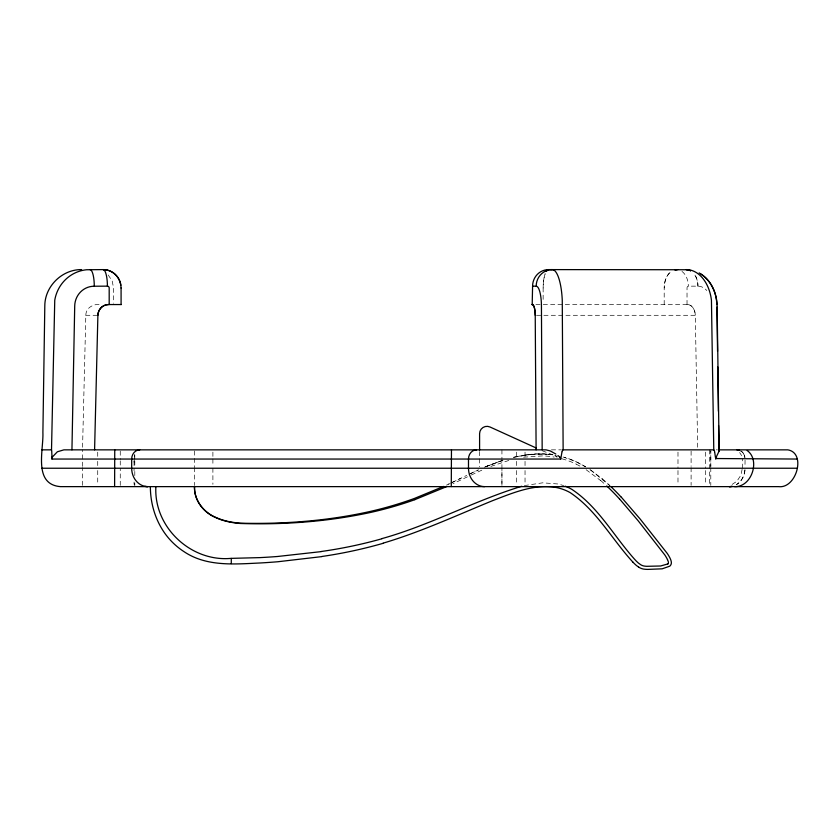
<?xml version="1.0" encoding="UTF-8"?>
<svg xmlns="http://www.w3.org/2000/svg" width="839" height="839" viewBox="0 0 839 839"><rect width="100%" height="100%" fill="white"/><g stroke="black" fill="none" stroke-linecap="round" stroke-linejoin="round"><path stroke-width="0.63" stroke-dasharray="4.2 3.15" d="M120.26 485.403L120.26 468.235M134.796 482.949L134.796 485.403L134.576 482.949M134.796 475.598L134.796 468.235M501.932 485.403L501.932 468.235M543.137 299.366L543.137 287.987A18.28 5.495 90 0 1 545.182 273.745A18.28 5.485 -90 0 0 543.158 287.987M664.194 304.547L664.194 287.987A18.28 12.365 90 0 1 670.801 271.773A18.28 12.354 -90 0 0 664.236 287.987M687.026 304.547L687.026 287.987A1.825 1.29 -90 0 1 688.326 286.162L697.954 286.151A20.126 14.232 -90 0 1 706.795 290.514M710.79 467.019L710.79 451.078M742.316 468.235L742.316 459.048M82.316 485.362L82.411 467.606M82.421 466.337L82.505 449.851M82.568 447.26L85.819 315.296C85.84 306.906 94.933 303.236 102.169 304.547M134.051 462.111L134.271 458.43M134.345 457.203L134.502 454.748M742.096 469.368L741.015 475.01L736.925 481.25L731.723 484.659M458.073 479.593L466.746 475.398M452.294 482.362L460.968 478.199M469.074 474.287L478.398 469.903L469.651 474.004M467.438 476.825L452.945 483.715M450.564 483.18L455.189 480.978M471.308 474.989L482.016 470.102M446.505 485.089L449.41 483.736L445.918 485.351M485.288 466.862L501.816 460.621M502.991 460.265L485.896 466.62L501.628 460.684M484.292 467.281L490.27 464.796M490.899 466.4L509.367 460.254M524.354 485.592L542.644 482.824L557.536 483.946A49.784 49.784 0 0 1 563.661 485.645M513.468 457.307L527.427 454.717A95.782 95.782 0 0 1 550.489 454.434M513.657 457.265L532.272 454.224M516.058 456.71L528.234 454.623L542.414 453.92M523.641 457.182L542.372 455.923A83.061 83.061 0 0 1 554.243 457.077M523.337 455.315L536.32 453.972L552.555 454.748A85.159 85.159 0 0 0 542.414 453.909M534.296 454.077L536.32 453.972M535.89 304.547L687.498 304.547A11.033 7.803 -90 0 1 695.3 315.296L697.67 447.239M85.725 315.296L96.768 315.296M536.52 315.296L695.3 315.296A11.033 7.803 90 0 0 687.498 304.547M551.412 449.851L561.406 449.851M716.254 449.851L717.282 449.851M553.006 454.927L542.183 450.711M563.074 457.003L575.334 461.345L585.674 466.799M576.162 464.135L581.228 466.788M585.632 466.851L577.106 462.163A85.159 85.159 0 0 0 564.353 457.265M586.125 469.725L600.651 480.569M590.677 470.018L610.026 485.833M589.922 469.546L602.171 478.765M108.189 274.982L112.174 280.95L113.58 287.987L113.664 303.267M739.62 452.546L741.666 455.661M745.053 460.192L745.001 466.515M710.79 449.851L710.79 466.337M710.79 467.606L710.79 485.403M709.5 449.851L709.5 485.487M705.662 452.148L705.662 468.235M705.662 470.543L705.662 484.334M691.105 451.12L691.105 466.337M691.105 467.606L691.105 485.362M677.985 452.148L677.985 468.235M677.985 470.543L677.985 484.334M525.036 452.148L525.036 456.741M525.036 461.345L525.036 468.235M525.036 470.543L525.036 484.334M516.373 452.148L516.373 456.741M516.373 461.345L516.373 468.235M516.373 470.543L516.373 484.334M501.932 449.851L501.932 485.362M479.593 451.518L479.593 466.799M212.896 452.148L212.896 456.741M212.896 459.048L212.896 465.939M212.896 468.235L212.896 484.334M194.501 450.994L194.501 467.092M194.501 467.606L194.501 485.487M134.796 454.748L134.796 459.657M134.796 460.884L134.796 467.019M134.051 461.345L134.051 470.689M134.051 482.037L134.051 484.334M120.26 451.078L120.26 459.657M120.26 460.884L120.26 467.019M97.723 452.148L97.723 456.741M97.723 461.345L97.723 468.235M97.723 470.543L97.723 484.334M600.703 480.516A222.524 222.524 0 0 1 605.234 484.575M561.931 458.776A83.061 83.061 0 0 1 576.183 464.093M602.213 478.712A224.81 224.8 0 0 1 609.848 485.603M744.99 469.892A18.395 15.689 -90 0 1 736.569 484.575M744.927 469.892A18.395 15.742 90 0 1 736.485 484.575M682.002 271.448A16.549 11.704 90 0 1 688.326 286.151M740.806 450.879A9.198 7.845 -90 0 1 744.917 457.37A9.198 7.876 -90 0 0 740.743 450.879A9.198 7.876 90 0 1 744.864 457.37M697.954 286.151A16.549 11.704 -90 0 0 694.524 274.447A16.549 11.704 90 0 1 697.954 286.151"/><path stroke-width="1.26" d="M718.404 449.851L787.852 449.851C806.573 453.039 796.274 488.885 778.665 486.63L60.345 486.63C33.046 484.281 43.68 450.249 42.894 432.494L44.813 305.648C44.918 286.246 62.191 269.319 81.593 269.602M532.199 304.547L532.587 286.183A16.549 15.993 90 0 1 548.664 269.602L688.672 269.749A36.864 25.579 90 0 1 711.441 300.236L713.779 449.851A3.891 2.863 -89.9 0 1 714.618 451.623L714.629 451.76M561.941 452.148L560.735 459.048L52.049 459.048L51.745 451.634A3.891 0.839 89.9 0 0 51.515 449.788L54.755 300.236A36.864 35.773 90 0 1 86.585 269.749L103.124 269.602A18.28 17.85 -90 0 1 120.837 285.281M71.944 449.851L74.713 305.983A20.126 19.444 90 0 1 94.272 286.225L107.413 286.151A1.825 1.762 90 0 1 109.185 287.987L109.196 304.547M94.587 449.851L97.89 315.296A11.033 10.655 90 0 1 108.546 304.547L121.351 304.547M701.11 274.227C711.545 280.939 716.863 293.64 717.114 305.742L719.149 451.025L718.593 425.52M719.149 451.025L716.38 456.741M114.607 486.557L114.754 449.851M451.277 486.557L451.466 449.851M52.626 456.741L57.377 451.781L63.9 449.851L546.011 449.851L550.258 450.931L555.817 454.025M667.834 563.923L660.66 565.989L646.953 566.304A32.26 32.26 0 0 1 645.705 566.231L644.163 566.042A10.267 10.267 0 0 1 640.807 564.783L638.437 563.084A41.782 41.782 0 0 1 635.28 560.022C614.085 536.614 598.626 507.092 571.831 489.347A49.784 49.784 0 0 0 565.067 486.159M532.587 286.183L536.194 286.151A16.549 15.993 -90 0 1 552.188 269.602L553.163 269.749M447.124 486.41L414.812 499.666M443.6 486.421L414.372 498.46A367.409 367.398 0 0 1 368.95 511.727C327.011 520.977 283.844 524.228 240.961 523.19C232.298 522.613 223.594 520.977 215.665 517.338C203.489 512.272 194.061 500.138 194.501 486.63C194.008 499.939 203.09 512.031 215.015 517.264C222.88 521.04 231.564 522.802 240.227 523.484C283.404 524.91 326.895 521.753 369.181 512.755A368.573 368.573 0 0 0 414.823 499.687M383.182 543.137C420.706 532.02 456.28 515.534 492.42 500.736C512.776 492.923 534.516 483.505 556.781 487.606A46.019 46.019 0 0 1 570.038 492.545C596.487 510.102 611.862 539.215 632.984 562.214M381.839 538.628C429.956 525.256 474.056 500.831 521.711 486.263M734.576 486.63C751.744 487.365 760.606 459.94 747.14 450.491M321.861 556.614L277.908 561.742A703.239 703.229 85.7 0 1 260.363 562.969C234.511 564.144 206.404 566.891 183.814 551.517A70.937 70.937 0 0 1 166.101 535.041C155.655 521.208 150.38 503.893 150.359 486.63M321.096 551.632L277.478 556.498A693.612 693.612 0 0 1 260.059 557.61L231.291 558.365L231.281 563.556M231.103 558.365C191.04 562.14 153.6 527.238 155.876 486.63M531.748 304.547L533.216 304.547M41.95 449.851L51.504 449.851M713.779 449.851L563.137 449.851L562.266 300.236A36.864 10.278 -89.9 0 0 553.163 269.728M715.573 458.534L797.05 459.048M41.95 468.235L797.05 468.235M536.247 448.016L489.997 426.988A7.362 7.362 0 0 0 479.593 433.679L479.593 450.239M638.731 567.185L636.423 565.496A46.218 46.218 0 0 1 632.994 562.203M699.149 272.916C710.381 279.293 716.537 291.951 716.81 304.62M557.956 455.556L559.246 456.584A7.111 7.1 -82.5 0 1 559.76 457.056M621.3 497.16L640.251 519.152L667.267 553.446A52.794 52.794 0 0 1 668.998 556.247A30.393 30.393 0 0 1 670.036 558.187L670.099 558.334A17.063 17.063 0 0 1 670.948 560.421L671.158 561.249A7.541 7.541 0 0 1 671.326 562.235L671.347 562.581A4.457 4.457 0 0 1 671.336 563.137L671.326 563.294A4.499 4.499 0 0 1 669.742 566.178L662.16 568.821L647.865 569.398A46.176 46.176 0 0 1 645.474 569.303L643.618 569.094A13.864 13.864 0 0 1 638.741 567.164M619.476 498.859L638.206 520.83L664.876 555.04A48.903 48.903 0 0 1 666.491 557.683A27.299 27.299 0 0 1 667.424 559.445L667.477 559.571M714.723 452.273L715.478 457.57M716.926 307.084L717.555 351.331M717.775 366.958L718.394 411.204M535.23 315.296A11.033 2.853 90 0 0 532.366 304.547A11.033 2.853 -90 0 1 535.23 315.296L536.111 449.851M542.172 449.851L541.438 305.983A20.126 5.212 90 0 0 536.194 286.225M121.078 287.987L121.089 304.547M381.881 538.774A459.164 459.164 0 0 1 321.085 551.517M668.41 563.168A1.793 1.793 0 0 1 667.886 563.986M668.41 562.508A4.992 4.992 0 0 0 668.305 561.857L668.18 561.375A14.032 14.032 0 0 0 667.466 559.571M606.723 485.959A222.524 222.524 0 0 1 619.434 498.901M383.224 543.284A463.998 463.988 81.1 0 1 321.84 556.488M611.327 487.029A224.81 224.8 0 0 1 621.248 497.202M729.353 486.63A18.395 15.689 -90 0 0 732.216 486.326A18.395 15.742 90 0 1 729.248 486.63M144.885 486.326A18.395 16.151 90 0 0 147.832 486.63A18.395 16.151 -90 0 1 131.671 468.235L131.671 459.048A9.198 8.075 -90 0 1 139.746 449.851M484.585 486.63A18.395 16.109 -90 0 1 468.487 468.235L468.487 459.048A9.198 8.054 -90 0 1 476.542 449.851A9.198 8.054 90 0 0 474.318 450.207M737.124 449.851A9.198 7.876 -90 0 1 739.285 450.207A9.198 7.876 90 0 0 737.124 449.851A9.198 7.845 -90 0 1 739.358 450.207M550.751 269.665A16.549 15.993 90 0 1 552.188 269.602M676.622 269.655A18.28 12.354 -90 0 0 674.818 269.843A18.28 12.365 90 0 1 676.622 269.655A16.549 11.704 90 0 1 677.681 269.665M546.818 270.703A18.28 5.485 -90 0 1 548.664 269.655A18.28 5.495 90 0 0 546.325 271.375M97.89 315.296A11.033 10.655 -90 0 1 108.546 304.547M89.983 269.602A16.549 4.289 -90 0 1 94.272 286.151M107.413 286.151A16.549 4.289 -90 0 0 103.124 269.602A18.28 17.85 89.9 0 1 121.026 287.987M51.871 458.985A2.507 1.175 87 0 1 52.196 457.486M52.028 457.339A6.502 3.692 79.2 0 1 52.458 456.447M562.057 451.623A3.891 3.713 -89.8 0 1 563.074 449.788M716.139 458.063A6.502 2.706 -80.3 0 1 716.537 457.213M715.698 459.059A2.507 1.321 -86.9 0 1 716.024 457.811M559.76 457.056A3.608 3.597 57 0 1 560.767 459.038M555.208 455.567A20.723 9.177 38.1 0 1 556.96 456.846M690.56 270.756A16.549 11.704 -90 0 0 686.25 269.602A16.549 11.704 90 0 1 690.56 270.756"/></g></svg>
